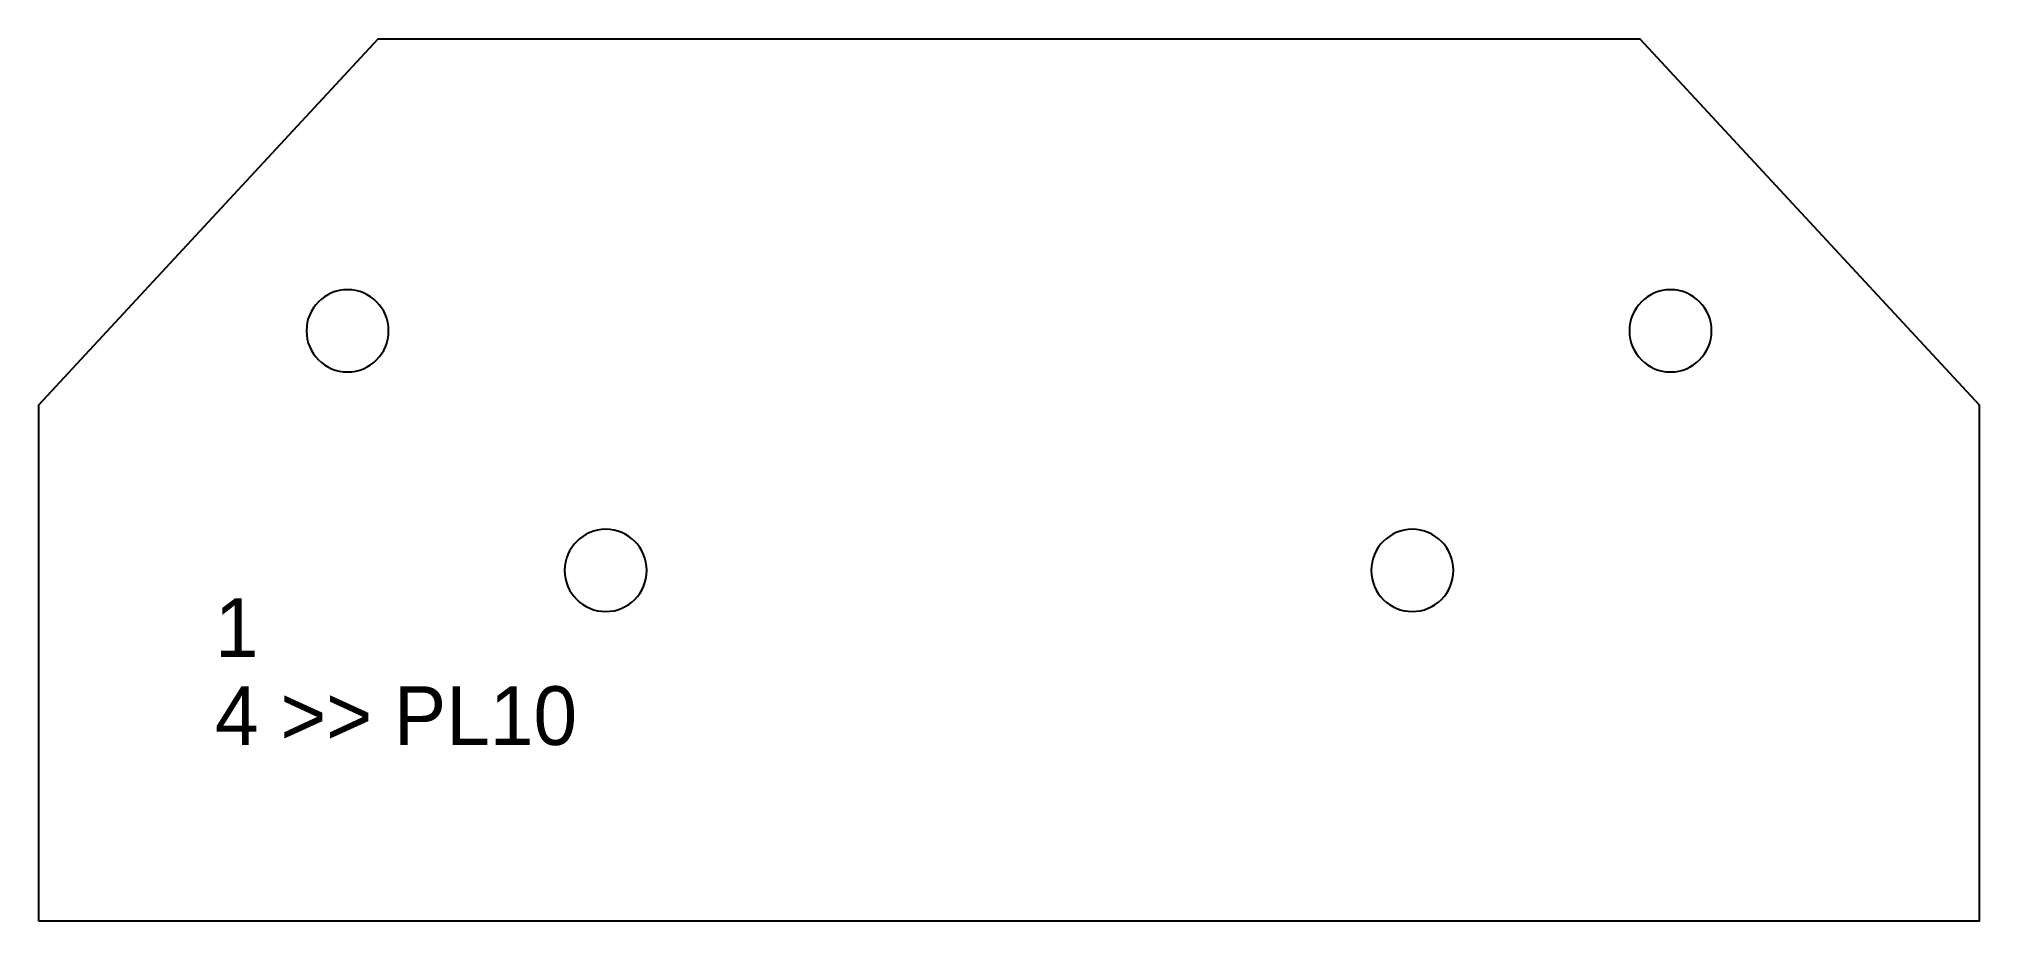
# Model space of a CAD drawing. Extents: x 0 to 331, y 0 to 150.
import ezdxf

# ---------------------------------------------------------------- set-up
doc = ezdxf.new("R2010")
doc.units = 0
for name, color, linetype in [('CUT', 7, 'CONTINUOUS'), ('HOLE', 7, 'CONTINUOUS'), ('SCRIBE', 3, 'CONTINUOUS'), ('TEXT', 7, 'CONTINUOUS')]:
    doc.layers.add(name, color=color, linetype=linetype)

msp = doc.modelspace()

# ---------------------------------------------------------------- linework, layer by layer
at = {"layer": 'CUT', "color": 7, "linetype": 'CONTINUOUS'}
msp.add_lwpolyline([(0, 0), (0, 87.94), (57.8, 150.26), (272.79, 150.26), (330.59, 87.94), (330.59, 0)], close=True, dxfattribs=at)
at = {"layer": 'HOLE', "color": 7, "linetype": 'CONTINUOUS'}
for points in [[(52.6, 107.53, 1), (52.6, 93.53, 1)], [(278, 107.53, 1), (278, 93.53, 1)], [(96.59, 66.73, 1), (96.59, 52.73, 1)], [(234.01, 66.73, 1), (234.01, 52.73, 1)]]:
    msp.add_lwpolyline(points, format="xyb", close=True, dxfattribs=at)

# ---------------------------------------------------------------- texts
at = {"layer": 'SCRIBE', "color": 3}
msp.add_text('1', height=10, dxfattribs=at).set_placement((30, 45))
at = {"layer": 'TEXT', "color": 7}
msp.add_text('4 >> PL10', height=10, dxfattribs=at).set_placement((30, 30))

doc.saveas('drawing.dxf')
